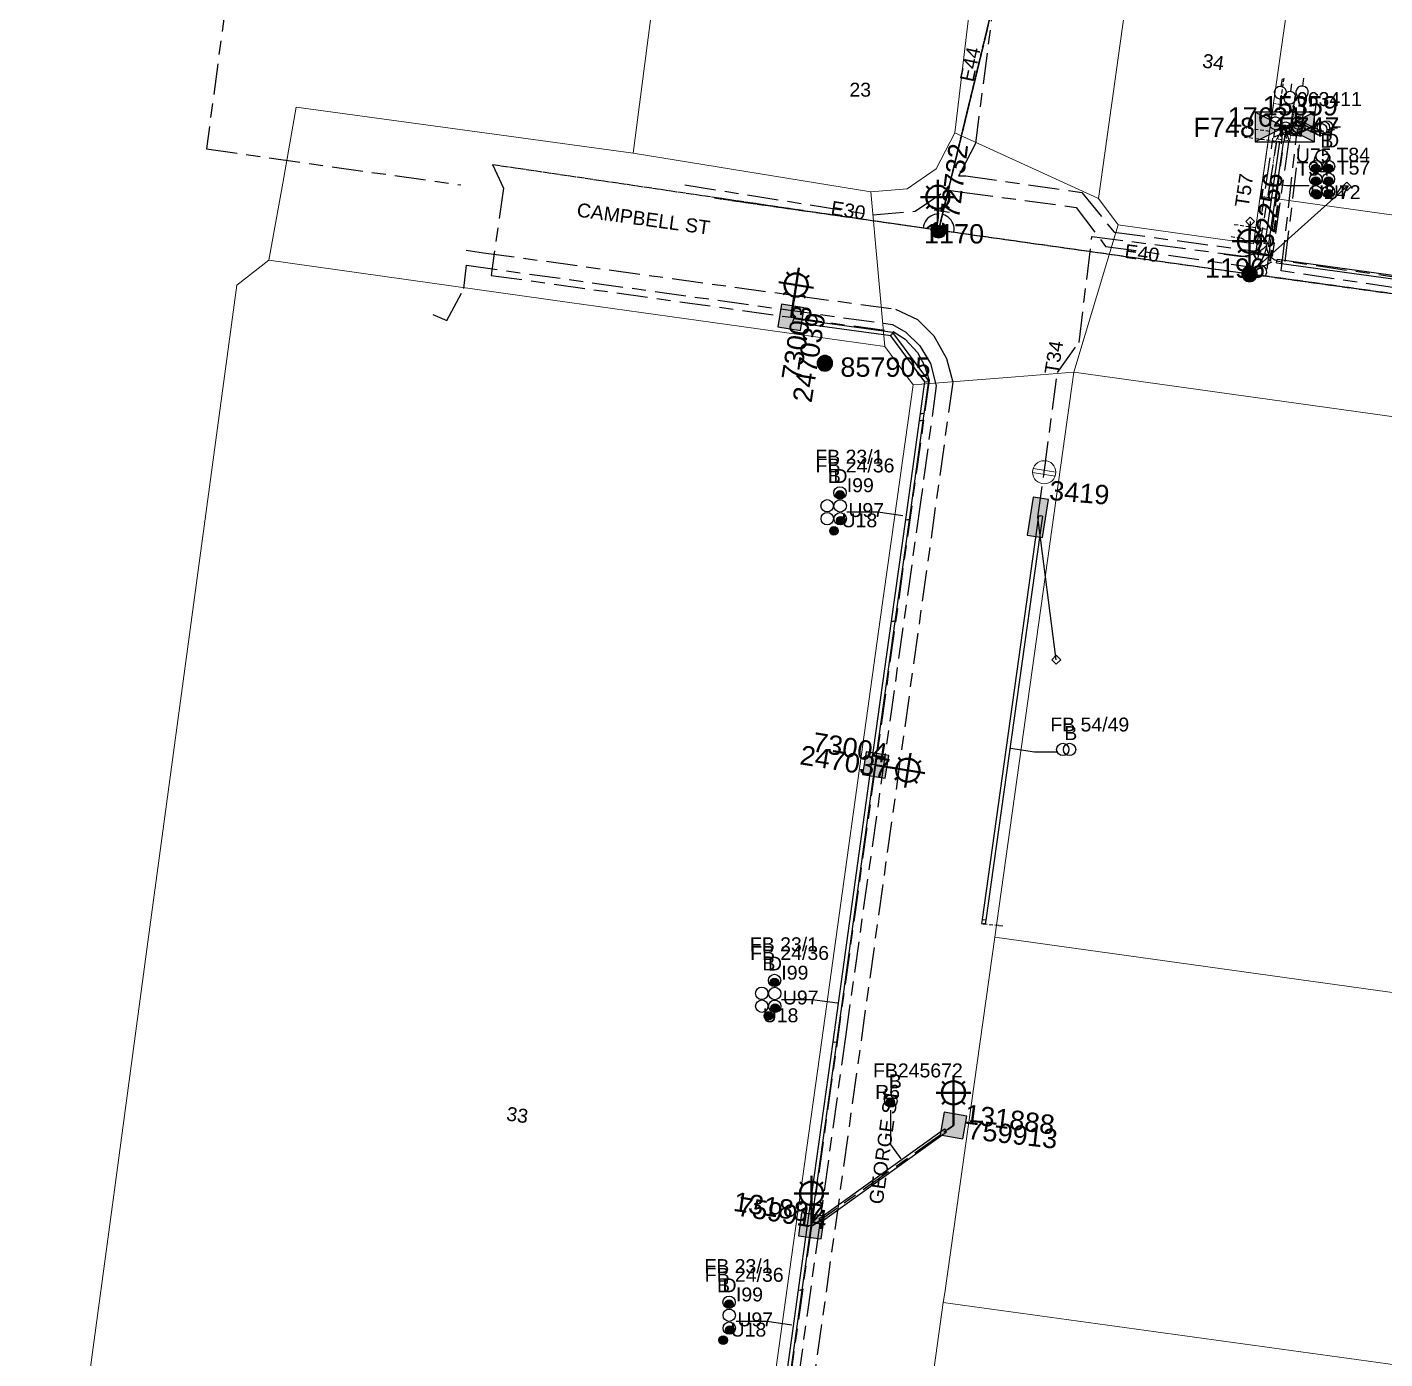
# Model space of a CAD drawing. Header units: metres. Extents: x 307881 to 309377, y 6244646 to 6245709.
# Drawn here: x 308124.3 to 308299.8, y 6244857.5 to 6245029.7 of the extents above; entities that cross this region are included whole.
import ezdxf
from ezdxf.enums import TextEntityAlignment as Align

# ---------------------------------------------------------------- set-up
doc = ezdxf.new("R2010")
doc.units = ezdxf.units.M
for name, pattern in [('Cable Exist OH', [1, 1, 0]), ('Cable Exist UG', [8.2, 4, -1.2, 1.8, -1.2]), ('DASHED', [0.75, 0.5, -0.25]), ('HIDDEN', [0.375, 0.25, -0.125]), ('HIDDEN2', [0.1875, 0.125, -0.0625])]:
    doc.linetypes.add(name, pattern=pattern)
doc.layers.get('0').update_dxf_attribs({"color": 6})
for name, color, linetype in [('_User Miscellaneous7', 7, 'Continuous'), ('Duct_SP_EXT', 7, 'Continuous'), ('Equip_HV_EXT', 7, 'Continuous'), ('Equip_LV_EXT', 7, 'Continuous'), ('Equip_SP_SL_EXT', 7, 'Continuous'), ('Mains_HV_EXT', 7, 'Continuous'), ('Mains_LV_EXT', 7, 'Continuous'), ('Mains_SL_EXT', 7, 'Continuous'), ('Services_SP_EXT', 7, 'Continuous'), ('Sub_SP_EXT', 7, 'Continuous'), ('SupportsOH_SP_TR_HV_LV_SL_EXT', 7, 'Continuous'), ('SupportsUG_SP_LV_EXT', 7, 'Continuous'), ('SupportsUG_SP_LV_SL_EXT', 7, 'Continuous'), ('Trench_SP_EXT', 7, 'Continuous')]:
    doc.layers.add(name, color=color, linetype=linetype)
for name, color, linetype, lineweight in [('Cadastre Buildings_SP_EXT', 9, 'Continuous', 5), ('Cadastre Land Parcels_SP_EXT', 9, 'Continuous', 5), ('Cadastre Other Property_SP_EXT', 9, 'HIDDEN', 5), ('Cadastre Roads_SP_EXT', 9, 'Continuous', 5)]:
    doc.layers.add(name, color=color, linetype=linetype, lineweight=lineweight)
doc.layers.add('UNKNOWN_FEATURES', color=1, linetype='DASHED', plot=False)
doc.styles.add('COLUMN_LABEL', font='arial.ttf')
doc.styles.add('iecARIAL', font='arial.ttf', dxfattribs={"height": 2})
doc.styles.add('POLE_LABEL', font='arial.ttf')
doc.styles.get("Standard").update_dxf_attribs({"font": 'arial.ttf'})
doc.styles.add('SWITCH_LABEL', font='arial.ttf', dxfattribs={"height": 2.5})

# ---------------------------------------------------------------- blocks, each defined once
blk = doc.blocks.new('SUB_PADMOUNT_EXT')
for points in [[(0, 0), (-3.84, 1.92), (-3.84, -1.92)], [(0, 0), (3.84, 1.92), (3.84, -1.92)]]:
    blk.add_hatch(color=256).paths.add_polyline_path(points)
for p, q in [((3.84, 1.92), (-3.84, -1.92)), ((-3.84, 1.92), (3.84, -1.92))]:
    blk.add_line(p, q)
blk.add_lwpolyline([(-3.84, -1.92), (3.84, -1.92), (3.84, 1.92), (-3.84, 1.92)], close=True)
for tag, height, flags, p in [('ASSET_NUM', 2.5, 8, (2, 2)), ('STREET_CODE', 0.2, 9, (1.5, 0)), ('CONSTRUCTED_VOLTAGE', 0.2, 9, (1.5, -0.2)), ('OPERATING_VOLTAGE', 0.2, 9, (1.5, -0.6)), ('ORIENTATION', 0.2, 9, (1.5, -0.8)), ('OWNED_BY', 0.2, 9, (1.5, -1)), ('OPERATED_BY', 0.2, 9, (1.5, -1.2)), ('SECONDARY_VOLTAGE', 0.2, 9, (1.5, -1.6)), ('STATE', 0.2, 9, (1.5, -1.8)), ('NO_PHASES', 0.2, 9, (1.5, -0.4)), ('MAINTAINED_BY', 0.2, 9, (1.5, -1.4)), ('SUBSTATION_TYPE', 0.2, 9, (1.5, -2.2)), ('STREETNAME', 0.2, 9, (1.5, -3)), ('SUBURB', 0.2, 9, (1.5, -3.2)), ('Z', 0.2, 1, (1.5, -3.6)), ('PARENT', 0.2, 9, (1.5, -2)), ('USAGE', 0.2, 9, (1.5, -2.4)), ('LEGEND', 0.2, 9, (1.5, -2.6)), ('LOCATION', 0.2, 9, (1.5, -2.8)), ('NOTES', 0.2, 9, (1.5, -3.4))]:
    blk.add_attdef(tag, text='', height=height, dxfattribs=dict(flags=flags)).set_placement(p, align=Align.MIDDLE_LEFT)
blk = doc.blocks.new('COLUMN_EXT')
blk.add_hatch(color=256).paths.add_polyline_path([(-1.49, 1.48), (-1.49, -1.49), (1.48, -1.49), (1.48, 1.48)])
blk.add_lwpolyline([(-1.49, -1.49), (1.48, -1.49), (1.48, 1.48), (-1.49, 1.48)], close=True)
for tag, height, style, flags, p in [('ASSET_NUM', 2.5, 'COLUMN_LABEL', 8, (2, 2)), ('STRUCTURE_PLANT_NUMBER', 0.2, 'POLE_LABEL', 9, (1.81, 0.03)), ('STREET_CODE', 0.2, 'COLUMN_LABEL', 9, (1.81, -0.2))]:
    blk.add_attdef(tag, text='', height=height, dxfattribs=dict(style=style, flags=flags)).set_placement(p, align=Align.MIDDLE_LEFT)
at = {"flags": 9}
for tag, p in [('COLUMN_TYPE', (1.81, -0.4)), ('OWNED_BY', (1.81, -0.6)), ('STATE', (1.81, -0.8)), ('USAGE', (1.81, -1)), ('STREETNAME', (1.81, -1.6)), ('SUBURB', (1.81, -1.8)), ('LEGEND', (1.81, -1.2)), ('LOCATION', (1.81, -1.4)), ('NOTES', (1.81, -2))]:
    blk.add_attdef(tag, text='', height=0.2, dxfattribs=at).set_placement(p, align=Align.MIDDLE_LEFT)
at = {"flags": 1}
blk.add_attdef('Z', (1.81, -2.35), '', height=0.2, dxfattribs=at)
blk = doc.blocks.new('PILLAR_EXT')
blk.add_hatch(color=256).paths.add_polyline_path([(-2.475, 0.99), (-2.475, -0.99), (2.475, -0.99), (2.475, 0.99)])
blk.add_lwpolyline([(-2.475, -0.99), (2.475, -0.99), (2.475, 0.99), (-2.475, 0.99)], close=True)
at = {"style": 'iecARIAL', "flags": 8}
blk.add_attdef('ASSET_NUM', (1.5, 3.5), '', height=2.5, dxfattribs=at)
for tag, p, flags in [('OWNED_BY', (0, -0.2), 9), ('STATE', (0, -0.4), 9), ('SUPPORT_TYPE', (0, -0.6), 9), ('STREETNAME', (0, -1.8), 9), ('USAGE', (0, -0.8), 9), ('LEGEND', (0, -1), 9), ('LOCATION', (0, -1.2), 9), ('NOTES', (0, -1.4), 9), ('PARENT', (0, -1.6), 9), ('SUBURB', (0, -2), 1)]:
    blk.add_attdef(tag, p, '', height=0.2, dxfattribs=dict(flags=flags))
blk = doc.blocks.new('DUCT_EXT')
blk.add_circle((0, 0.8), 0.8)
at = {"flags": 1}
blk.add_attdef('Z', (0, 0), '', height=0.2, dxfattribs=at)
at = {"flags": 9}
for tag, p in [('DUCT_CODE', (0, 0)), ('XSECT_TYPE', (0, -0.2)), ('STATE', (0, -0.6)), ('FB_REFERENCE', (0, -0.4)), ('NOTES', (0, -0.8))]:
    blk.add_attdef(tag, text='', height=0.2, dxfattribs=at).set_placement(p, align=Align.MIDDLE_LEFT)
blk = doc.blocks.new('SL_LANTERN_EXT')
at = {"lineweight": 40}
for p, q in [((-1.46, 5.68), (-1.06, 5.28)), ((0, 1.97), (0, 6.47)), ((1.46, 5.68), (1.06, 5.28)), ((-2.25, 4.22), (2.25, 4.22)), ((-1.46, 2.76), (-1.06, 3.16)), ((0, 0), (0, 2.72)), ((1.46, 2.76), (1.06, 3.16))]:
    blk.add_line(p, q, dxfattribs=at)
blk.add_circle((0, 4.22), 1.5, dxfattribs=at)
at = {"color": 7, "style": 'iecARIAL', "flags": 8}
blk.add_attdef('ASSET_NUM', (1.5, 1.5), '', height=2.5, dxfattribs=at)
for tag, p, height, flags in [('OPERATING_VOLTAGE', (0.98, -1.65), 0.2, 9), ('ORIENTATION', (0.98, -1.85), 0.2, 9), ('CONSTRUCTED_VOLTAGE', (0.98, -0.65), 0.2, 9), ('CONTROL_TYPE', (0.98, -0.85), 0.2, 9), ('LANTERN_PURPOSE', (0.98, -1.05), 0.2, 9), ('LANTERN_TYPE', (0.98, -1.25), 0.2, 9), ('NO_PHASES', (0.98, -1.45), 0.2, 9), ('LNUMBER', (2.18, -3.25), 2.5, 8), ('OWNED_BY', (0.98, -2.05), 0.2, 9), ('STATE', (0.98, -2.25), 0.2, 9), ('USAGE', (0.98, -2.45), 0.2, 9), ('CEXIST', (0.98, -2.65), 0.2, 9), ('CNEW', (0.98, -2.85), 0.2, 9), ('CNUMBER', (0.98, -3.05), 0.2, 9), ('CREMOVE', (0.98, -3.25), 0.2, 9), ('CREPLACE', (0.98, -3.45), 0.2, 9), ('LKINGHEIGHT', (0.98, -3.65), 0.2, 9), ('LBRACKET', (0.98, -3.85), 0.2, 9), ('LBRACKETVOCAB', (0.98, -4.05), 0.2, 9), ('LCATEGORY', (0.98, -4.25), 0.2, 9), ('LCHARGE1', (0.98, -4.45), 0.2, 9), ('LCHARGE1PERCENT', (0.98, -4.65), 0.2, 9), ('LCHARGE2', (0.98, -4.85), 0.2, 9), ('LCHARGE2PERCENT', (0.98, -5.05), 0.2, 9), ('LCHARGE3', (0.98, -5.25), 0.2, 9), ('LCHARGE3PERCENT', (0.98, -5.45), 0.2, 9), ('LEXIST', (0.98, -5.65), 0.2, 9), ('LLAMP', (0.98, -5.85), 0.2, 9), ('LLAMPVOCAB', (0.98, -6.05), 0.2, 9), ('LMAST', (0.98, -6.25), 0.2, 9), ('LMASTVOCAB', (0.98, -6.45), 0.2, 9), ('LNEW', (0.98, -6.65), 0.2, 9), ('LANTNUMBER', (0.98, -6.85), 0.2, 9), ('LOUTREACH', (0.98, -7.25), 0.2, 9), ('LOUTREACHVOCAB', (0.98, -7.45), 0.2, 9), ('LRATECODE', (0.98, -7.65), 0.2, 9), ('LREMOVE', (0.98, -7.85), 0.2, 9), ('LREPLACE', (0.98, -8.05), 0.2, 9), ('LTYPE', (0.98, -8.25), 0.2, 9), ('LTYPEVOCAB', (0.98, -8.45), 0.2, 9), ('LEGEND', (0.98, -8.65), 0.2, 9), ('LOCATION', (0.98, -8.85), 0.2, 9), ('STREETNAME', (0.98, -9.25), 0.2, 9), ('SUBURB', (0.98, -9.45), 0.2, 1), ('NOTES', (0.98, -9.05), 0.2, 9)]:
    blk.add_attdef(tag, p, '', height=height, dxfattribs=dict(flags=flags))
blk = doc.blocks.new('CCP_EXT')
at = {"flags": 9}
for tag, p in [('STATE', (0, -1.8)), ('LIFE_SUPPORT', (0, -1.6)), ('NOTES', (0, -2))]:
    blk.add_attdef(tag, text='', height=0.2, dxfattribs=at).set_placement(p, align=Align.MIDDLE_LEFT)
blk.add_wipeout([(0, 0.57), (0.57, 0), (0, -0.57), (-0.57, 0)])
blk.add_lwpolyline([(-0.57, 0), (0, 0.57), (0.57, 0), (0, -0.57), (-0.57, 0)])
at = {"flags": 1}
blk.add_attdef('Z', (0, 0), '', height=0.2, dxfattribs=at)
at = {"flags": 9}
for tag, p in [('CCP_TYPE', (0, 0)), ('CONSTRUCTED_VOLTAGE', (0, -0.2)), ('OPERATING_VOLTAGE', (0, -0.6)), ('ORIENTATION', (0, -0.8)), ('OWNED_BY', (0, -1)), ('NO_PHASES', (0, -0.4)), ('USAGE', (0, -1.2)), ('LEGEND', (0, -1.4))]:
    blk.add_attdef(tag, text='', height=0.2, dxfattribs=at).set_placement(p, align=Align.MIDDLE_LEFT)
blk = doc.blocks.new('POLE_EXT')
blk.add_hatch(color=256).paths.add_polyline_path([(-1, 0, 1), (1, 0, 1)])
blk.add_lwpolyline([(-1, 0, 1), (1, 0, 1)], format="xyb", close=True)
for tag, height, flags, p in [('pNumber', 2.5, 8, (-17.84, 2.07)), ('OWNED_BY', 0.2, 9, (1.35, -0.4)), ('SPECIAL_USE', 0.2, 9, (1.35, -0.8)), ('STATE', 0.2, 9, (1.35, -1)), ('cLV', 0.2, 9, (1.35, -1.4)), ('hDepth', 0.2, 9, (1.35, -1.6)), ('hDia', 0.2, 9, (1.35, -1.8)), ('PARENT', 0.2, 9, (1.35, -0.6)), ('USAGE', 0.2, 9, (1.35, -1.2)), ('cHV', 0.2, 9, (1.35, -2)), ('cLinedev', 0.2, 9, (1.35, -3.4)), ('LBRACKET', 0.2, 9, (1.35, -2.2)), ('LExisting', 0.2, 9, (1.35, -2.4)), ('LANTNUMBER', 0.2, 9, (1.35, -2.6)), ('LOther', 0.2, 9, (1.35, -2.8)), ('LRemove', 0.2, 9, (1.35, -3)), ('LEGEND', 0.2, 9, (1.35, -3.2)), ('LOCATION', 0.2, 9, (1.35, -3.6)), ('pExisting', 0.2, 9, (1.35, -3.8)), ('pFooting', 0.2, 9, (1.35, -4.4)), ('pNew', 0.2, 9, (1.35, -4.6)), ('pRelocate', 0.2, 9, (1.35, -5)), ('pRemove', 0.2, 9, (1.35, -5.2)), ('PFNUMBER', 0.2, 9, (1.35, -4)), ('NEWPFNUMBER', 0.2, 9, (1.35, -4.2)), ('pReplace', 0.2, 9, (1.35, -5.4)), ('pStay', 0.2, 9, (1.35, -5.6)), ('pType', 0.2, 9, (1.35, -5.8)), ('cspan', 0.2, 9, (1.35, -6)), ('STREETNAME', 0.2, 9, (1.35, -6.2)), ('SUBURB', 0.2, 9, (1.35, -6.4)), ('OPERATED_BY', 0.2, 9, (1.36, -7.01)), ('NOTES', 0.2, 9, (1.35, -6.6)), ('MAINTAINED_BY', 0.2, 9, (1.36, -6.81))]:
    blk.add_attdef(tag, text='', height=height, dxfattribs=dict(flags=flags)).set_placement(p, align=Align.MIDDLE_LEFT)
at = {"style": 'POLE_LABEL'}
for tag, height, flags, p in [('ASSET_NUM', 2.5, 8, (2, 2)), ('STRUCTURE_PLANT_NUMBER', 0.2, 9, (1.35, 0.03)), ('STREET_CODE', 0.2, 9, (1.35, -0.2))]:
    blk.add_attdef(tag, text='', height=height, dxfattribs=dict(at, flags=flags)).set_placement(p, align=Align.MIDDLE_LEFT)
at = {"flags": 1}
blk.add_attdef('Z', (1.35, -7.33), '', height=0.2, dxfattribs=at)
blk = doc.blocks.new('LV_UG_LINKS_CLOSED_EXT')
blk.add_wipeout([(-1.06, 1.06), (-1.18, 0.92), (-1.29, 0.76), (-1.37, 0.59), (-1.43, 0.42), (-1.48, 0.23), (-1.49, 0.05), (-1.49, -0.14), (-1.46, -0.33), (-1.41, -0.51), (-1.33, -0.68), (-1.24, -0.84), (-1.12, -0.99), (-0.99, -1.12), (-0.84, -1.24), (-0.68, -1.33), (-0.51, -1.41), (-0.33, -1.46), (-0.14, -1.49), (0.05, -1.49), (0.23, -1.48), (0.42, -1.43), (0.59, -1.37), (0.76, -1.29), (0.92, -1.18), (1.06, -1.06), (1.18, -0.92), (1.29, -0.76), (1.37, -0.59), (1.43, -0.42), (1.48, -0.23), (1.49, -0.05), (1.49, 0.14), (1.46, 0.33), (1.41, 0.51), (1.33, 0.68), (1.24, 0.84), (1.12, 0.99), (0.99, 1.12), (0.84, 1.24), (0.68, 1.33), (0.51, 1.41), (0.33, 1.46), (0.14, 1.49), (-0.05, 1.49), (-0.23, 1.48), (-0.42, 1.43), (-0.59, 1.37), (-0.76, 1.29), (-0.92, 1.18)])
at = {"lineweight": 20}
for p, q in [((-0.25, -1.48), (-0.25, 1.48)), ((0.25, -1.48), (0.25, 1.48))]:
    blk.add_line(p, q, dxfattribs=at)
blk.add_circle((0, 0), 1.5, dxfattribs=at)
at = {"flags": 9}
for tag, p in [('ACTUAL_STATUS', (0, 0)), ('CONSTRUCTED_VOLTAGE', (0, -0.2)), ('OPERATING_VOLTAGE', (0, -0.6)), ('ORIENTATION', (0, -0.8)), ('STATE', (0, -1)), ('SWITCH_TYPE', (0, -1.2)), ('NO_PHASES', (0, -0.4)), ('USAGE', (0, -1.4)), ('NOTES', (0, -1.6))]:
    blk.add_attdef(tag, text='', height=0.2, dxfattribs=at).set_placement(p, align=Align.MIDDLE_LEFT)
at = {"flags": 1}
blk.add_attdef('Z', (0, 0), '', height=0.2, dxfattribs=at)
blk = doc.blocks.new('LV_UG_DFUSE_CLOSED_EXT')
for points in [[(1, 0), (0, 0)], [(5.04, 0.73), (2.16, -0.72)], [(5.05, -0.71), (2.16, 0.72)], [(6.2, 0.01), (7.2, 0.01)]]:
    blk.add_lwpolyline(points)
for centre in [(1.8, 0), (5.4, 0.01)]:
    blk.add_circle(centre, 0.8)
at = {"flags": 9}
for tag, p in [('ACTUAL_STATUS', (0, 0)), ('CONSTRUCTED_VOLTAGE', (0, -0.2)), ('OPERATING_VOLTAGE', (0, -0.6)), ('ORIENTATION', (0, -0.8)), ('STATE', (0, -1)), ('SWITCH_TYPE', (0, -1.2)), ('NO_PHASES', (0, -0.4)), ('USAGE', (0, -1.4)), ('NOTES', (0, -1.6))]:
    blk.add_attdef(tag, text='', height=0.2, dxfattribs=at).set_placement(p, align=Align.MIDDLE_LEFT)
at = {"flags": 1}
blk.add_attdef('Z', (0, 0), '', height=0.2, dxfattribs=at)
blk = doc.blocks.new('SWG_HOLEC_SU_EXT')
blk.add_line((1.8, -2), (5.8, -2))
for points in [[(1, 0), (0, 0)], [(6.6, 0), (7.6, 0)]]:
    blk.add_lwpolyline(points)
for points in [[(1.8, -0.8, 1), (1.8, 0.8, 1)], [(5.8, -0.8, 1), (5.8, 0.8, 1)]]:
    blk.add_lwpolyline(points, format="xyb", close=True)
at = {"style": 'SWITCH_LABEL', "flags": 8}
blk.add_attdef('ASSET_NUM', text='', height=2.5, rotation=179.9544, dxfattribs=at).set_placement((-2.4, 0), align=Align.MIDDLE_LEFT)
at = {"flags": 1}
blk.add_attdef('Z', (0, 0), '', height=0.2, dxfattribs=at)
at = {"flags": 9}
for tag, p in [('ACTUAL_STATUS', (0, -0.4)), ('CONSTRUCTED_VOLTAGE', (0, -0.6)), ('OPERATING_VOLTAGE', (0, -1)), ('ORIENTATION', (0, -1.2)), ('OWNED_BY', (0, -1.4)), ('STATE', (0, -1.8)), ('NO_PHASES', (0, -0.8)), ('PARENT', (0, -1.6)), ('SWITCH_TYPE', (0, -2)), ('STREETNAME', (0, -2.6)), ('SUBURB', (0, -2.8)), ('USAGE', (0, -2.2)), ('LOCATION', (0, -2.4)), ('NOTES', (0, -3))]:
    blk.add_attdef(tag, text='', height=0.2, dxfattribs=at).set_placement(p, align=Align.MIDDLE_LEFT)
at = {"style": 'SWITCH_LABEL', "flags": 9}
blk.add_attdef('STREET_CODE', text='', height=0.2, dxfattribs=at).set_placement((0, -0.2), align=Align.MIDDLE_LEFT)
blk = doc.blocks.new('End Shackle_EXT')
at = {"flags": 9}
for tag, p in [('USAGE', (0, -1.4)), ('NOTES', (0, -1.6))]:
    blk.add_attdef(tag, text='', height=0.2, dxfattribs=at).set_placement(p, align=Align.MIDDLE_LEFT)
blk.add_wipeout([(0, 0.25), (1.81, 0.25), (1.82, -0.25), (0, -0.25)])
blk.add_line((1.81, -1), (1.81, 1))
at = {"flags": 1}
blk.add_attdef('Z', (0, 0), '', height=0.2, dxfattribs=at)
at = {"flags": 9}
for tag, p in [('CONNECTOR_TYPE', (0, 0)), ('CONSTRUCTED_VOLTAGE', (0, -0.2)), ('OPERATING_VOLTAGE', (0, -0.6)), ('ORIENTATION', (0, -0.8)), ('OWNED_BY', (0, -1)), ('STATE', (0, -1.2)), ('NO_PHASES', (0, -0.4))]:
    blk.add_attdef(tag, text='', height=0.2, dxfattribs=at).set_placement(p, align=Align.MIDDLE_LEFT)
blk = doc.blocks.new('CABLE_LARGE_EXT')
h = blk.add_hatch(color=256)
edge = h.paths.add_edge_path()
edge.add_arc((0, 0.55), 0.55, 0, 360)
blk.add_circle((0, 0.55), 0.55)
at = {"flags": 1}
blk.add_attdef('Z', (0, 0), '', height=0.2, dxfattribs=at)
at = {"flags": 9}
for tag, p in [('COND_CODE', (0, 0)), ('STATE', (0, -0.4)), ('XSECT_SIZE', (0, -0.6)), ('FB_REFERENCE', (0, -0.2)), ('NOTES', (0, -0.8))]:
    blk.add_attdef(tag, text='', height=0.2, dxfattribs=at).set_placement(p, align=Align.MIDDLE_LEFT)

msp = doc.modelspace()

# ---------------------------------------------------------------- linework, layer by layer
at = {"layer": '_User Miscellaneous7'}
for points in [[(308290.03, 6245009.13), (308289, 6245009.13), (308287.18, 6245009.13), (308286.09, 6245009.26)], [(308230.29, 6244966.99), (308234.27, 6244966.99), (308237.51, 6244966.54)], [(308257.57, 6244935.93), (308254.54, 6244935.93), (308251.42, 6244936.38)], [(308221.83, 6244903.96), (308225.81, 6244903.96), (308229.05, 6244903.51)], [(308235.93, 6244889.64), (308235.93, 6244885.19), (308237.27, 6244883.36)], [(308215.96, 6244862.36), (308219.94, 6244862.36), (308223.17, 6244861.91)]]:
    msp.add_lwpolyline(points, dxfattribs=at)
at = {"layer": 'Cadastre Land Parcels_SP_EXT', "linetype": 'Continuous'}
for points in [[(308291.39, 6245061.46), (308270.73, 6245064.27), (308262.8, 6245007.49), (308265.36, 6245004.1), (308282.86, 6245001.64), (308283.73, 6245007.78), (308291.39, 6245061.46)], [(308247.15, 6245040.63), (308206.91, 6245046.19), (308202.67, 6245013.38), (308233.38, 6245008.38), (308238.07, 6245008.77), (308241.83, 6245011.34), (308244.23, 6245015.99), (308247.15, 6245040.63)], [(308213.79, 6244803.33), (308222.58, 6244866.63), (308227.05, 6244898.68), (308234.6, 6244953.09), (308236.44, 6244966.23), (308238.83, 6244983.41), (308235.17, 6244988.38), (308194.4, 6244994.06), (308155.56, 6244999.52), (308151.42, 6244996.31), (308147.19, 6244965.16), (308139.84, 6244910.76), (308135.41, 6244878.04), (308124.3, 6244795.96), (308134.1, 6244794.48), (308166.1, 6244790), (308184.02, 6244787.51), (308211.06, 6244783.74), (308213.79, 6244803.33)], [(308422.44, 6244962.33), (308259.63, 6244985.07), (308249.41, 6244912.02), (308412.52, 6244889.3), (308422.44, 6244962.33)], [(308412.52, 6244889.3), (308249.41, 6244912.02), (308242.94, 6244866.01), (308242.74, 6244864.77), (308323.98, 6244853.57), (308406.13, 6244842.23), (308412.52, 6244889.3)], [(308323.98, 6244853.57), (308242.74, 6244864.77), (308240.18, 6244846.41), (308321.03, 6244832.49), (308323.98, 6244853.57)]]:
    msp.add_lwpolyline(points, close=True, dxfattribs=at)
at = {"layer": 'Cadastre Other Property_SP_EXT', "linetype": 'HIDDEN2'}
msp.add_lwpolyline([(308283.73, 6245007.78), (308284.75, 6245007.65), (308285.83, 6245015.22), (308287.56, 6245014.94), (308288.18, 6245019.4), (308285.46, 6245019.79), (308283.73, 6245007.78)], close=True, dxfattribs=at)
at = {"layer": 'Cadastre Roads_SP_EXT', "linetype": 'Continuous'}
for points in [[(308290.44, 6245205.72), (308278.85, 6245208), (308270.55, 6245209.64), (308265.8, 6245175.23), (308263.18, 6245156.32), (308260.56, 6245137.42), (308257.97, 6245118.72), (308255.29, 6245099.49), (308252.72, 6245080.8), (308250.62, 6245065.67), (308247.15, 6245040.63), (308244.23, 6245015.99), (308252.15, 6245012.37), (308262.8, 6245007.49), (308270.73, 6245064.27), (308272.14, 6245074.41), (308277.1, 6245110.03), (308279.2, 6245125.1), (308281.31, 6245140.26), (308283.48, 6245155.79), (308285.52, 6245170.45), (308287.67, 6245185.86), (308289.73, 6245200.6), (308290.44, 6245205.72)], [(308185.64, 6245015.69), (308159.09, 6245019.3), (308157.34, 6245009.49), (308155.56, 6244999.52), (308194.4, 6244994.06), (308235.17, 6244988.38), (308234.27, 6244998.39), (308233.38, 6245008.38), (308202.67, 6245013.38), (308185.64, 6245015.69)]]:
    msp.add_lwpolyline(points, close=True, dxfattribs=at)
at = {"layer": 'Duct_SP_EXT'}
for p, q in [((308285.23, 6245007.64), (308286.26, 6245014.82)), ((308285.7, 6245007.57), (308286.73, 6245014.75)), ((308286.26, 6245014.82), (308286.5, 6245014.79)), ((308286.73, 6245014.75), (308286.5, 6245014.79)), ((308284.37, 6245001.7), (308285.23, 6245007.64)), ((308284.84, 6245001.63), (308285.7, 6245007.57)), ((308285.23, 6245007.64), (308285.47, 6245007.6)), ((308285.7, 6245007.57), (308285.47, 6245007.6)), ((308284.37, 6245001.7), (308284.6, 6245001.66)), ((308284.84, 6245001.63), (308284.6, 6245001.66)), ((308285.84, 6244999.19), (308285.88, 6244999.42)), ((308285.84, 6244999.19), (308286.46, 6244999.1)), ((308285.91, 6244999.66), (308285.88, 6244999.42)), ((308285.91, 6244999.66), (308286.52, 6244999.58)), ((308286.46, 6244999.1), (308286.49, 6244999.34)), ((308286.52, 6244999.58), (308286.49, 6244999.34)), ((308286.52, 6244999.58), (308304.18, 6244997.15)), ((308286.46, 6244999.1), (308304.12, 6244996.68)), ((308223.3, 6244991.49), (308223.33, 6244991.72)), ((308235.96, 6244989.73), (308223.3, 6244991.49)), ((308223.36, 6244991.96), (308223.33, 6244991.72)), ((308236.23, 6244990.18), (308223.36, 6244991.96)), ((308235.96, 6244989.73), (308236.09, 6244989.95)), ((308240.36, 6244983.79), (308235.96, 6244989.73)), ((308236.23, 6244990.18), (308236.09, 6244989.95)), ((308240.86, 6244983.92), (308236.23, 6244990.18)), ((308239.79, 6244979.72), (308240.36, 6244983.79)), ((308240.27, 6244979.66), (308240.86, 6244983.92)), ((308240.36, 6244983.79), (308240.61, 6244983.85)), ((308240.86, 6244983.92), (308240.61, 6244983.85)), ((308237.89, 6244966.02), (308239.67, 6244978.82)), ((308238.36, 6244965.95), (308240.14, 6244978.76)), ((308239.67, 6244978.82), (308239.79, 6244979.72)), ((308239.67, 6244978.82), (308239.91, 6244978.79)), ((308239.79, 6244979.72), (308239.79, 6244979.72)), ((308239.79, 6244979.72), (308240.03, 6244979.69)), ((308239.79, 6244979.72), (308240.03, 6244979.69)), ((308240.14, 6244978.76), (308239.91, 6244978.79)), ((308240.27, 6244979.66), (308240.03, 6244979.69)), ((308240.27, 6244979.66), (308240.03, 6244979.69)), ((308240.14, 6244978.76), (308240.27, 6244979.66)), ((308240.27, 6244979.66), (308240.27, 6244979.66)), ((308236.05, 6244952.88), (308237.89, 6244966.02)), ((308236.53, 6244952.81), (308238.36, 6244965.95)), ((308237.89, 6244966.02), (308238.12, 6244965.98)), ((308238.36, 6244965.95), (308238.12, 6244965.98)), ((308255.07, 6244966.49), (308247.75, 6244914.29)), ((308255.55, 6244966.43), (308248.23, 6244914.22)), ((308255.07, 6244966.49), (308255.31, 6244966.46)), ((308255.55, 6244966.43), (308255.31, 6244966.46)), ((308233.48, 6244934.36), (308236.05, 6244952.88)), ((308233.95, 6244934.29), (308236.53, 6244952.81)), ((308236.05, 6244952.88), (308236.29, 6244952.85)), ((308236.53, 6244952.81), (308236.29, 6244952.85)), ((308228.49, 6244898.47), (308233.48, 6244934.36)), ((308228.97, 6244898.4), (308233.95, 6244934.29)), ((308233.48, 6244934.36), (308233.71, 6244934.32)), ((308233.48, 6244934.36), (308233.71, 6244934.32)), ((308233.95, 6244934.29), (308233.71, 6244934.32)), ((308233.95, 6244934.29), (308233.71, 6244934.32)), ((308247.75, 6244914.29), (308247.68, 6244913.79)), ((308247.68, 6244913.79), (308247.92, 6244913.75)), ((308247.75, 6244914.29), (308247.99, 6244914.25)), ((308248.16, 6244913.72), (308247.92, 6244913.75)), ((308248.23, 6244914.22), (308247.99, 6244914.25)), ((308248.23, 6244914.22), (308248.16, 6244913.72)), ((308225.18, 6244874.77), (308228.49, 6244898.47)), ((308225.66, 6244874.7), (308228.97, 6244898.4)), ((308228.49, 6244898.47), (308228.73, 6244898.44)), ((308228.97, 6244898.4), (308228.73, 6244898.44)), ((308226.66, 6244875.61), (308242.89, 6244887.23)), ((308226.94, 6244875.22), (308243.17, 6244886.84)), ((308242.89, 6244887.23), (308243.03, 6244887.04)), ((308243.17, 6244886.84), (308243.03, 6244887.04)), ((308224.02, 6244866.42), (308225.18, 6244874.77)), ((308224.49, 6244866.36), (308225.66, 6244874.7)), ((308225.18, 6244874.77), (308225.42, 6244874.73)), ((308225.18, 6244874.77), (308225.42, 6244874.73)), ((308225.66, 6244874.7), (308225.42, 6244874.73)), ((308225.66, 6244874.7), (308225.42, 6244874.73)), ((308226.66, 6244875.61), (308226.8, 6244875.42)), ((308226.94, 6244875.22), (308226.8, 6244875.42)), ((308221.27, 6244846.67), (308224.02, 6244866.42)), ((308221.75, 6244846.6), (308224.49, 6244866.36)), ((308224.02, 6244866.42), (308224.25, 6244866.39)), ((308224.49, 6244866.36), (308224.25, 6244866.39))]:
    msp.add_line(p, q, dxfattribs=at)
at = {"layer": 'Mains_HV_EXT', "linetype": 'Cable Exist UG'}
for points in [[(308163.41, 6245133.82), (308153.26, 6245057.44), (308147.49, 6245013.93), (308180.37, 6245009.25)], [(308287.12, 6245015.24), (308286.9, 6245016.74)], [(308285.44, 6245015.45), (308288.01, 6245016.53)], [(308181.08, 6245000.82), (308183.32, 6245000.5), (308236.57, 6244993.19), (308239.4, 6244991.85), (308241.52, 6244989.76), (308243.16, 6244986.84), (308243.97, 6244983.78), (308221.42, 6244821.88)], [(308176.77, 6244992.52), (308178.58, 6244991.75), (308180.78, 6244995.88), (308181.12, 6244998.87), (308181.12, 6244998.87), (308236.19, 6244991.21), (308237.89, 6244990.21), (308239.71, 6244988.44), (308241.08, 6244986.18), (308241.83, 6244983.28), (308239.8, 6244968.25), (308230.13, 6244899.41), (308220.76, 6244831.54), (308219.75, 6244824.74)]]:
    msp.add_lwpolyline(points, dxfattribs=at)
at = {"layer": 'Mains_LV_EXT', "linetype": 'Continuous'}
for points in [[(308244.12, 6245003.18, 1.028877), (308240.16, 6245003.72)], [(308284.35, 6244997.48, 0.70857), (308283.57, 6244998.87)]]:
    msp.add_lwpolyline(points, format="xyb", dxfattribs=at)
at = {"layer": 'Mains_LV_EXT', "linetype": 'Cable Exist OH'}
msp.add_lwpolyline([(308391.72, 6244982.92), (308352.89, 6244988.11), (308314.28, 6244993.34), (308282.34, 6244997.76)], dxfattribs=at)
at = {"layer": 'Mains_SL_EXT', "linetype": 'Cable Exist UG'}
for points in [[(308184.47, 6245011.91), (308185.88, 6245008.86), (308184.3, 6244997.57), (308223.06, 6244992.15)], [(308223.06, 6244992.15), (308236.26, 6244990.32), (308237.8, 6244989.32), (308239.4, 6244987.59), (308240.33, 6244985.91), (308240.92, 6244984.03), (308233.99, 6244934.25)], [(308233.99, 6244934.25), (308225.7, 6244874.67)], [(308225.7, 6244874.67), (308244.06, 6244887.67)], [(308225.7, 6244874.67), (308221.78, 6244846.46)]]:
    msp.add_lwpolyline(points, dxfattribs=at)
at = {"layer": 'Mains_SL_EXT', "linetype": 'Cable Exist OH'}
msp.add_lwpolyline([(308282.34, 6244997.76), (308314.28, 6244993.34), (308352.89, 6244988.11)], dxfattribs=at)
at = {"layer": 'Trench_SP_EXT', "linetype": 'Cable Exist UG'}
for points in [[(308286.47, 6245014.58), (308286.68, 6245016.58)], [(308242.81, 6244886.86), (308243.94, 6244887.62)], [(308225.8, 6244874.71), (308227.08, 6244875.6)]]:
    msp.add_lwpolyline(points, dxfattribs=at)
for points in [[(308279.03, 6245000.32), (308281.03, 6245000.06), (308281.03, 6245000.06, 0.207583), (308284.55, 6245001.42)], [(308282.34, 6244997.76), (308283.09, 6244998.43), (308283.09, 6244998.43, 0.17218), (308284.64, 6245001.9)], [(308284.53, 6245001.32, 0.378376), (308286.28, 6244999.38)]]:
    msp.add_lwpolyline(points, format="xyb", dxfattribs=at)
at = {"layer": 'UNKNOWN_FEATURES'}
for points in [[(308286.77, 6245023.07), (308286.16, 6245018.96)], [(308286.5, 6245014.79), (308281.7, 6245015.41)], [(308284.94, 6245016.18), (308281.88, 6245016.59)], [(308279.95, 6245002.59), (308281.2, 6245002.41), (308281.93, 6245002.06), (308284.6, 6245001.66)], [(308247.92, 6244913.74), (308249.94, 6244913.54), (308250.55, 6244913.48)]]:
    msp.add_lwpolyline(points, dxfattribs=at)

# ---------------------------------------------------------------- block references
at = {"layer": '_User Miscellaneous7'}
for name, p in [('DUCT_EXT', (308291.74, 6245012.18)), ('DUCT_EXT', (308290.9, 6245010.83)), ('CABLE_LARGE_EXT', (308290.9, 6245010.83)), ('DUCT_EXT', (308292.55, 6245010.83)), ('CABLE_LARGE_EXT', (308292.55, 6245010.83)), ('DUCT_EXT', (308290.9, 6245009.2)), ('CABLE_LARGE_EXT', (308290.9, 6245009.2)), ('DUCT_EXT', (308292.54, 6245009.21)), ('CABLE_LARGE_EXT', (308292.54, 6245009.21)), ('DUCT_EXT', (308290.9, 6245007.57)), ('CABLE_LARGE_EXT', (308290.9, 6245007.57)), ('DUCT_EXT', (308292.54, 6245007.58)), ('CABLE_LARGE_EXT', (308292.54, 6245007.58)), ('DUCT_EXT', (308229.39, 6244968.65)), ('CABLE_LARGE_EXT', (308229.39, 6244968.65)), ('DUCT_EXT', (308227.73, 6244966.98)), ('DUCT_EXT', (308229.41, 6244966.96)), ('DUCT_EXT', (308227.74, 6244965.31)), ('DUCT_EXT', (308229.41, 6244965.3)), ('CABLE_LARGE_EXT', (308229.49, 6244965.31)), ('CABLE_LARGE_EXT', (308228.61, 6244963.98)), ('DUCT_EXT', (308258.19, 6244935.48)), ('DUCT_EXT', (308259.07, 6244935.48)), ('DUCT_EXT', (308220.93, 6244905.62)), ('CABLE_LARGE_EXT', (308220.93, 6244905.62)), ('DUCT_EXT', (308219.27, 6244903.95)), ('DUCT_EXT', (308220.95, 6244903.93)), ('DUCT_EXT', (308219.28, 6244902.29)), ('DUCT_EXT', (308220.95, 6244902.28)), ('CABLE_LARGE_EXT', (308221.02, 6244902.29)), ('CABLE_LARGE_EXT', (308220.14, 6244901.28)), ('DUCT_EXT', (308235.96, 6244890.03)), ('CABLE_LARGE_EXT', (308235.89, 6244890.12)), ('DUCT_EXT', (308215.05, 6244864.02)), ('CABLE_LARGE_EXT', (308215.05, 6244864.02)), ('DUCT_EXT', (308215.07, 6244862.33)), ('DUCT_EXT', (308215.07, 6244860.67)), ('CABLE_LARGE_EXT', (308215.15, 6244860.67)), ('CABLE_LARGE_EXT', (308214.28, 6244859.35))]:
    msp.add_blockref(name, p, dxfattribs=at)
at = {"layer": 'Equip_HV_EXT'}
ref = msp.add_blockref('SWG_HOLEC_SU_EXT', (308285.44, 6245015.45), dxfattribs=dict(at, rotation=81.2852670919326))
ref.add_attrib('ASSET_NUM', 'F748', dxfattribs={"layer": '0', "height": 2.5, "style": 'SWITCH_LABEL'}).set_placement((308283.04, 6245016.7), align=Align.MIDDLE_RIGHT)
ref = msp.add_blockref('SWG_HOLEC_SU_EXT', (308286.77, 6245014.79), dxfattribs=dict(at, rotation=82.23483397556629))
ref.add_attrib('ASSET_NUM', '17621', dxfattribs={"layer": '0', "height": 2.5, "style": 'SWITCH_LABEL'}).set_placement((308284.37, 6245016.04), align=Align.BOTTOM_CENTER)
ref = msp.add_blockref('SWG_HOLEC_SU_EXT', (308288.41, 6245015.5), dxfattribs=dict(at, rotation=82.82567577578173))
ref.add_attrib('ASSET_NUM', 'F747', dxfattribs={"layer": '0', "height": 2.5, "style": 'SWITCH_LABEL'}).set_placement((308286.01, 6245016.75), align=Align.MIDDLE_LEFT)
at = {"layer": 'Equip_LV_EXT'}
for p in [(308286.14, 6245016.41), (308286.49, 6245016.65), (308286.9, 6245016.74)]:
    msp.add_blockref('LV_UG_DFUSE_CLOSED_EXT', p, dxfattribs=at)
at = {"layer": 'Equip_SP_SL_EXT'}
ref = msp.add_blockref('SL_LANTERN_EXT', (308242.04, 6245003.44), dxfattribs=at)
ref.add_attrib('ASSET_NUM', '72732', dxfattribs={"layer": '0', "height": 2.5, "rotation": 82.9978, "style": 'iecARIAL'}).set_placement((308243.54, 6245004.94), align=Align.MIDDLE_LEFT)
ref = msp.add_blockref('SL_LANTERN_EXT', (308282.34, 6244997.76), dxfattribs=at)
ref.add_attrib('ASSET_NUM', '132256', dxfattribs={"layer": '0', "height": 2.5, "rotation": 82.0648, "style": 'iecARIAL'}).set_placement((308283.84, 6244999.26), align=Align.MIDDLE_LEFT)
ref = msp.add_blockref('SL_LANTERN_EXT', (308223.06, 6244992.15), dxfattribs=dict(at, rotation=350.9777700185976))
ref.add_attrib('ASSET_NUM', '73003', dxfattribs={"layer": '0', "height": 2.5, "rotation": 81.014, "style": 'iecARIAL'}).set_placement((308224.56, 6244993.65), align=Align.MIDDLE_RIGHT)
ref = msp.add_blockref('SL_LANTERN_EXT', (308233.99, 6244934.25), dxfattribs=dict(at, rotation=260.9341520949975))
ref.add_attrib('ASSET_NUM', '73004', dxfattribs={"layer": '0', "height": 2.5, "rotation": 350.9704, "style": 'iecARIAL'}).set_placement((308235.49, 6244935.76), align=Align.MIDDLE_RIGHT)
ref = msp.add_blockref('SL_LANTERN_EXT', (308244.06, 6244887.67), dxfattribs=at)
ref.add_attrib('ASSET_NUM', '131888', dxfattribs={"layer": '0', "height": 2.5, "rotation": 352.8464, "style": 'iecARIAL'}).set_placement((308245.56, 6244889.17), align=Align.MIDDLE_LEFT)
ref = msp.add_blockref('SL_LANTERN_EXT', (308225.7, 6244874.67), dxfattribs=at)
ref.add_attrib('ASSET_NUM', '131887', dxfattribs={"layer": '0', "height": 2.5, "rotation": 351.5813, "style": 'iecARIAL'}).set_placement((308227.2, 6244876.17), align=Align.MIDDLE_RIGHT)
at = {"layer": 'Services_SP_EXT'}
msp.add_blockref('CCP_EXT', (308294.91, 6245009.05), dxfattribs=at)
at = {"layer": 'Sub_SP_EXT'}
ref = msp.add_blockref('SUB_PADMOUNT_EXT', (308286.9, 6245016.74), dxfattribs=at)
ref.add_attrib('ASSET_NUM', '15359', dxfattribs={"layer": '0', "height": 2.5}).set_placement((308288.9, 6245017.49), align=Align.BOTTOM_CENTER)
at = {"layer": 'SupportsOH_SP_TR_HV_LV_SL_EXT'}
ref = msp.add_blockref('POLE_EXT', (308242.14, 6245003.44), dxfattribs=at)
ref.add_attrib('ASSET_NUM', '1170', dxfattribs={"layer": '0', "height": 2.5, "rotation": 359.9908, "style": 'POLE_LABEL'}).set_placement((308244.14, 6245004.19), align=Align.TOP_CENTER)
ref = msp.add_blockref('POLE_EXT', (308282.34, 6244997.76), dxfattribs=at)
ref.add_attrib('ASSET_NUM', '1196', dxfattribs={"layer": '0', "height": 2.5, "rotation": 359.9969, "style": 'POLE_LABEL'}).set_placement((308284.34, 6244998.51), align=Align.MIDDLE_RIGHT)
ref = msp.add_blockref('POLE_EXT', (308227.44, 6244986.21), dxfattribs=at)
ref.add_attrib('ASSET_NUM', '857905', dxfattribs={"layer": '0', "height": 2.5, "style": 'POLE_LABEL'}).set_placement((308229.44, 6244986.96), align=Align.TOP_LEFT)
at = {"layer": 'SupportsUG_SP_LV_EXT'}
ref = msp.add_blockref('PILLAR_EXT', (308254.97, 6244966.29), dxfattribs=dict(at, rotation=80.94956904676346))
ref.add_attrib('ASSET_NUM', '3419', dxfattribs={"layer": '0', "height": 2.5, "rotation": 355.278, "style": 'iecARIAL'}).set_placement((308256.47, 6244969.79), align=Align.MIDDLE_LEFT)
at = {"layer": 'SupportsUG_SP_LV_SL_EXT'}
ref = msp.add_blockref('COLUMN_EXT', (308223.06, 6244992.15), dxfattribs=dict(at, rotation=350.9777700185976))
ref.add_attrib('ASSET_NUM', '247039', dxfattribs={"layer": '0', "height": 2.5, "rotation": 81.014, "style": 'COLUMN_LABEL'}).set_placement((308225.06, 6244992.91), align=Align.TOP_RIGHT)
ref = msp.add_blockref('COLUMN_EXT', (308233.99, 6244934.25), dxfattribs=dict(at, rotation=260.9341520949975))
ref.add_attrib('ASSET_NUM', '247037', dxfattribs={"layer": '0', "height": 2.5, "rotation": 350.9704, "style": 'COLUMN_LABEL'}).set_placement((308235.99, 6244935.01), align=Align.TOP_RIGHT)
ref = msp.add_blockref('COLUMN_EXT', (308244.06, 6244887.67), dxfattribs=dict(at, rotation=260.2499605523018))
ref.add_attrib('ASSET_NUM', '759913', dxfattribs={"layer": '0', "height": 2.5, "rotation": 353.6437, "style": 'COLUMN_LABEL'}).set_placement((308246.06, 6244888.42), align=Align.TOP_LEFT)
ref = msp.add_blockref('COLUMN_EXT', (308225.7, 6244874.67), dxfattribs=dict(at, rotation=262.0780409208174))
ref.add_attrib('ASSET_NUM', '759914', dxfattribs={"layer": '0', "height": 2.5, "rotation": 350.9327, "style": 'COLUMN_LABEL'}).set_placement((308227.7, 6244875.42), align=Align.MIDDLE_RIGHT)

# ---------------------------------------------------------------- texts
at = {"layer": '_User Miscellaneous7'}
for s, rotation, p in [('E44', 77.6229, (308246.62, 6245022.48)), ('T57', 81.491, (308282.2, 6245006.27)), ('E30', 350.7642, (308228.11, 6245005.44)), ('E40', 352.6343, (308266.11, 6244999.84)), ('T34', 80.8333, (308257.58, 6244984.68))]:
    msp.add_text(s, height=1.8, rotation=rotation, dxfattribs=at).set_placement(p)
for s, p in [('B', (308291.5, 6245014.06)), ('D', (308292.11, 6245014.1)), ('U75', (308288.32, 6245012.18)), ('T84', (308293.57, 6245012.27)), ('T34', (308288.43, 6245010.47)), ('T57', (308293.61, 6245010.59)), ('FB 23/1', (308226.2, 6244973.22)), ('FB 24/36', (308226.23, 6244972.09)), ('B', (308227.82, 6244970.74)), ('D', (308228.54, 6244970.73)), ('I99', (308230.27, 6244969.54)), ('U97', (308230.47, 6244966.33)), ('U18', (308229.59, 6244965)), ('FB 54/49', (308256.58, 6244938.6)), ('B', (308258.39, 6244937.49)), ('FB 23/1', (308217.74, 6244910.19)), ('FB 24/36', (308217.77, 6244909.07)), ('B', (308219.36, 6244907.72)), ('D', (308220.08, 6244907.7)), ('I99', (308221.81, 6244906.52)), ('U97', (308222, 6244903.31)), ('U18', (308219.4, 6244901.01)), ('FB245672', (308233.66, 6244893.88)), ('B', (308235.71, 6244892.48)), ('R6', (308233.93, 6244891.11)), ('FB 23/1', (308211.86, 6244868.59)), ('FB 24/36', (308211.9, 6244867.46)), ('B', (308213.49, 6244866.11)), ('D', (308214.2, 6244866.1)), ('I99', (308215.94, 6244864.92)), ('U97', (308216.12, 6244861.7)), ('U18', (308215.25, 6244860.37))]:
    msp.add_text(s, height=1.8, dxfattribs=at).set_placement(p)
at = {"layer": 'Cadastre Land Parcels_SP_EXT'}
for s, rotation, p in [('34', 351.902, (308276.15, 6245024.46)), ('33', 351.9624, (308186.17, 6244888.33))]:
    msp.add_text(s, height=1.8, rotation=rotation, dxfattribs=at).set_placement(p)
msp.add_text('23', height=1.8, dxfattribs=at).set_placement((308230.61, 6245020.67))
at = {"layer": 'Cadastre Other Property_SP_EXT'}
msp.add_text('063411', height=1.8, dxfattribs=at).set_placement((308288.46, 6245019.46))
at = {"layer": 'Cadastre Roads_SP_EXT'}
for s, rotation, p in [('CAMPBELL ST', 352.1627, (308195.28, 6245005.18)), ('GEORGE ST', 82.0533, (308234.91, 6244877.4))]:
    msp.add_text(s, height=1.8, rotation=rotation, dxfattribs=at).set_placement(p)

# ---------------------------------------------------------------- next in the draw order: block references
at = {"layer": 'Mains_SL_EXT', "rotation": 82.06477772209846}
msp.add_blockref('End Shackle_EXT', (308242.3, 6245004.05), dxfattribs=at)
at = {"layer": 'Services_SP_EXT'}
for p in [(308294.91, 6245009.05), (308282.42, 6245004.54), (308257.35, 6244947.88)]:
    msp.add_blockref('CCP_EXT', p, dxfattribs=at)

# ---------------------------------------------------------------- next in the draw order: linework, layer by layer
at = {"layer": 'Mains_HV_EXT', "linetype": 'Cable Exist UG'}
msp.add_lwpolyline([(308333.31, 6244871.42), (308331.52, 6244871.72), (308322.9, 6244873.15), (308337.65, 6244974.17), (308346.3, 6244989.92), (308346.3, 6244989.92), (308301.38, 6244995.92), (308286.43, 6244998.15), (308288.41, 6245015.5), (308286.75, 6245016.44)], dxfattribs=at)
at = {"layer": 'Mains_LV_EXT', "linetype": 'Cable Exist OH'}
for points in [[(308242.14, 6245003.44), (308251.02, 6245040.17)], [(308213.18, 6245007.57), (308242.14, 6245003.44)]]:
    msp.add_lwpolyline(points, dxfattribs=at)
at = {"layer": 'Mains_LV_EXT', "linetype": 'Cable Exist UG'}
msp.add_lwpolyline([(308343.59, 6244991.22), (308286.94, 6244999.36), (308288.92, 6245015.54), (308286.64, 6245016.44)], dxfattribs=at)
at = {"layer": 'Mains_SL_EXT', "linetype": 'Cable Exist OH'}
for points in [[(308251.02, 6245040.17), (308242.3, 6245004.05)], [(308184.47, 6245011.91), (308224.95, 6245005.93), (308242.04, 6245003.44)]]:
    msp.add_lwpolyline(points, dxfattribs=at)

# ---------------------------------------------------------------- next in the draw order: block references
at = {"layer": 'Services_SP_EXT'}
for p in [(308282.42, 6245004.54), (308257.35, 6244947.88)]:
    msp.add_blockref('CCP_EXT', p, dxfattribs=at)

# ---------------------------------------------------------------- next in the draw order: texts
at = {"layer": '_User Miscellaneous7'}
for s, p in [('U24', (308290.16, 6245007.42)), ('U72', (308292.07, 6245007.42))]:
    msp.add_text(s, height=1.8, dxfattribs=at).set_placement(p)

# ---------------------------------------------------------------- next in the draw order: linework, layer by layer
at = {"layer": 'Cadastre Buildings_SP_EXT', "linetype": 'Continuous'}
msp.add_lwpolyline([(308312.4, 6245058.59), (308291.39, 6245061.46), (308283.73, 6245007.78), (308305.01, 6245004.79), (308312.4, 6245058.59)], close=True, dxfattribs=at)
at = {"layer": 'Cadastre Roads_SP_EXT', "linetype": 'Continuous'}
for points in [[(308305.01, 6245004.79), (308283.73, 6245007.78), (308282.86, 6245001.64), (308265.36, 6245004.1), (308262.56, 6244994.79), (308259.63, 6244985.07), (308422.44, 6244962.33), (308420.78, 6244972.43), (308419.13, 6244982.49), (308402.9, 6244984.77), (308386, 6244987.15), (308362.82, 6244990.41), (308344.05, 6244993.04), (308304.17, 6244998.65), (308305.01, 6245004.79)], [(308249.41, 6244912.02), (308259.63, 6244985.07), (308251, 6244984.38), (308238.83, 6244983.41), (308236.44, 6244966.23), (308234.6, 6244953.09), (308227.05, 6244898.68), (308222.58, 6244866.63), (308213.79, 6244803.33), (308211.06, 6244783.74), (308219.4, 6244782.71), (308231.09, 6244781.26), (308235.1, 6244809.9), (308237.64, 6244828.12), (308240.18, 6244846.41), (308242.74, 6244864.77), (308242.94, 6244866.01), (308249.41, 6244912.02)]]:
    msp.add_lwpolyline(points, close=True, dxfattribs=at)
at = {"layer": 'Mains_HV_EXT', "linetype": 'Cable Exist UG'}
for points in [[(308254.68, 6245075.08), (308246.9, 6245014.61), (308244.92, 6245010.79), (308244.73, 6245010.43), (308245.66, 6245010.45), (308260.65, 6245008.27), (308264.84, 6245003.16), (308283.2, 6245000.68), (308285.36, 6245015.29)], [(308209.35, 6245009.26), (308233.63, 6245005.39), (308239.11, 6245005.85), (308243.15, 6245008.62), (308245.18, 6245008.34), (308259.93, 6245006.36), (308263.72, 6245001.32), (308284.62, 6244998.37), (308286.77, 6245014.79)]]:
    msp.add_lwpolyline(points, dxfattribs=at)
at = {"layer": 'Mains_LV_EXT', "linetype": 'Cable Exist UG'}
msp.add_lwpolyline([(308286.86, 6245016.82), (308287.41, 6245015.07), (308285.16, 6244999.26), (308282.34, 6244997.76)], dxfattribs=at)
at = {"layer": 'Mains_LV_EXT', "linetype": 'Cable Exist OH'}
msp.add_lwpolyline([(308242.14, 6245003.44), (308282.34, 6244997.76)], dxfattribs=at)
at = {"layer": 'Mains_SL_EXT', "linetype": 'Cable Exist OH'}
msp.add_lwpolyline([(308242.04, 6245003.44), (308282.34, 6244997.76)], dxfattribs=at)
at = {"layer": 'Services_SP_EXT'}
for points in [[(308294.91, 6245009.05), (308282.34, 6244997.76)], [(308282.42, 6245004.54), (308282.34, 6244997.76)], [(308257.35, 6244947.88), (308254.97, 6244966.29)]]:
    msp.add_lwpolyline(points, dxfattribs=at)
at = {"layer": 'UNKNOWN_FEATURES'}
msp.add_lwpolyline([(308284.57, 6245003.5), (308280.15, 6245004.15)], dxfattribs=at)

# ---------------------------------------------------------------- next in the draw order: block references
at = {"layer": 'Equip_LV_EXT', "rotation": 80.83352235682884}
msp.add_blockref('LV_UG_LINKS_CLOSED_EXT', (308255.79, 6244972.11), dxfattribs=at)

# ---------------------------------------------------------------- next in the draw order: linework, layer by layer
at = {"layer": 'Mains_LV_EXT', "linetype": 'Cable Exist UG'}
for points in [[(308255.79, 6244972.11), (308257.5, 6244985.02), (308260.3, 6244988.9), (308261.97, 6245002.61), (308283.44, 6244999.81), (308285.91, 6245015.2), (308286.64, 6245016.55)], [(308254.97, 6244966.29), (308255.79, 6244972.11)]]:
    msp.add_lwpolyline(points, dxfattribs=at)

doc.saveas('drawing.dxf')
